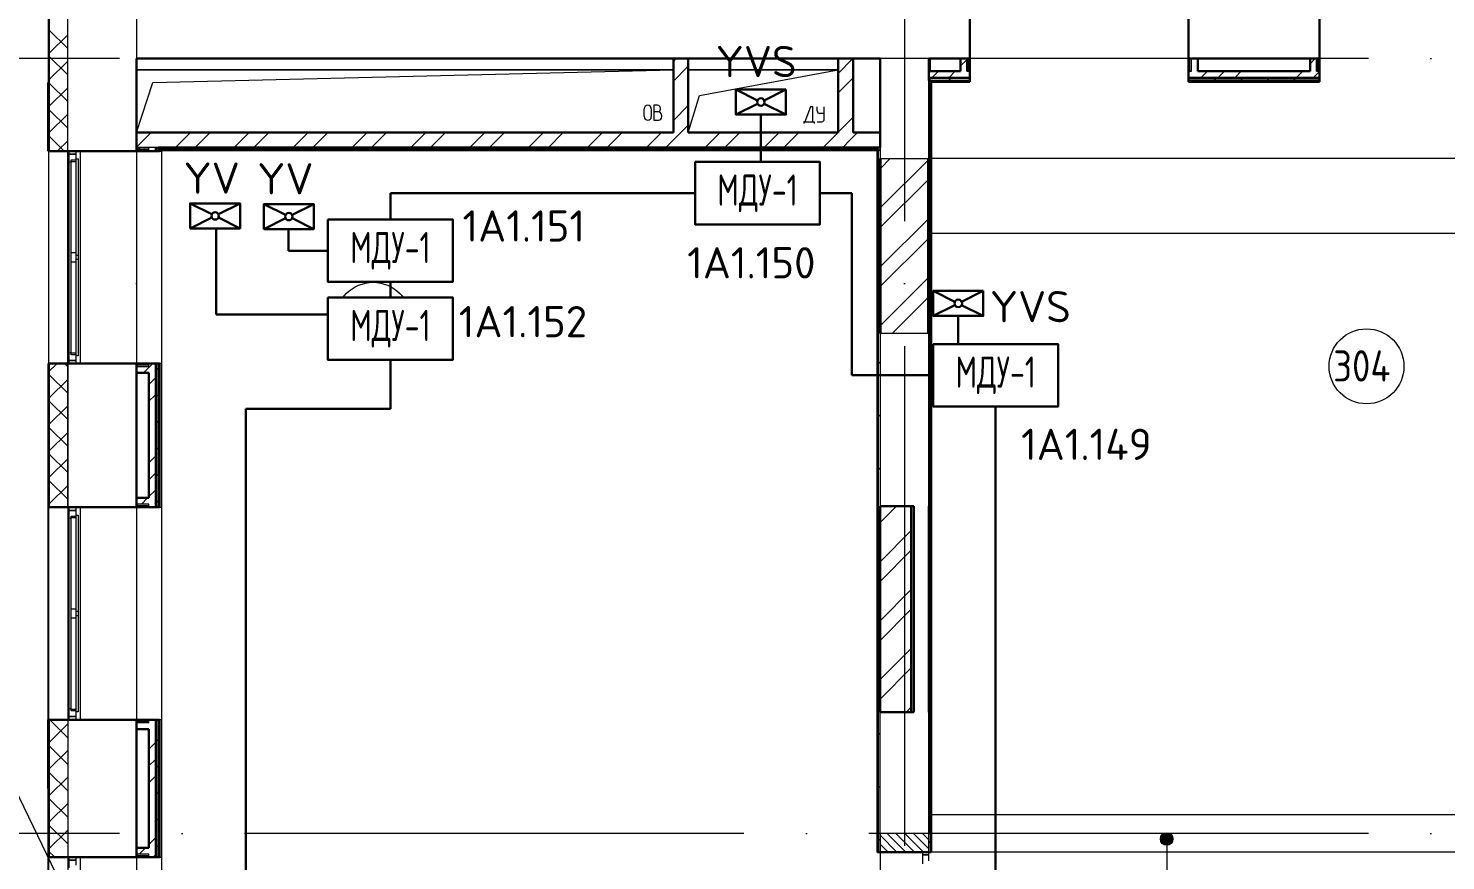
# Model space of a CAD drawing. Header units: millimetres. Extents: x -1073752 to 1436911, y -1379358 to 94781.
# Drawn here: x -1058369 to -1047019, y -1122605 to -1115945 of the extents above; entities that cross this region are included whole.
import ezdxf
from ezdxf.enums import TextEntityAlignment as Align

# ---------------------------------------------------------------- set-up
doc = ezdxf.new("R2010")
doc.units = ezdxf.units.MM
doc.set_wipeout_variables(frame=1)
for name, pattern in [('ADSK_Линия сетки', [25, 20, -2.5, 0, -2.5]), ('ADSK_Сверху', [450, 300, -150]), ('ADSK_Штриховая_ш2 п1_5', [4.5, 3, -1.5])]:
    doc.linetypes.add(name, pattern=pattern)
for name, color, linetype, lineweight in [('_ Окна', 7, 'Continuous', 9), ('RC-Дымоудаление', 1, 'Continuous', 30), ('Аннотация', 7, 'Continuous', 18), ('Двери', 252, 'Continuous', 9), ('лс', 5, 'Continuous', 30), ('Марки помещений', 7, 'Continuous', 20), ('Ограждение', 252, 'Continuous', 9), ('Окна', 7, 'Continuous', 9), ('Оси', 252, 'Continuous', 9), ('Перекрытие', 252, 'Continuous', 18), ('Стены внутренние', 7, 'Continuous', 18), ('Стены наружные', 7, 'Continuous', 18), ('Стены штриховка', 7, 'Continuous', 9)]:
    doc.layers.add(name, color=color, linetype=linetype, lineweight=lineweight)
doc.layers.add('RC-Позиционные_обозначения', color=7, linetype='Continuous')
doc.layers.add('RC-Таблицы', color=7, linetype='Continuous')
doc.layers.add('Линии', color=7, linetype='Continuous', lineweight=9, true_color=0x00a600)
doc.styles.add('GOST Common_2', font='', dxfattribs={"width": 0.9, "height": 250})
doc.styles.add('ISOCPEUR', font='isocpeur.ttf', dxfattribs={"height": 250})
doc.styles.add('RubezhCAD', font='isocpeur.ttf')
doc.styles.get("Standard").update_dxf_attribs({"font": 'arial.ttf'})
doc.styles.get('GOST Common_2').set_extended_font_data('GOST type B')

# ---------------------------------------------------------------- blocks, each defined once
blk = doc.blocks.new('3 этаж')
at = {"layer": 'Аннотация', "lineweight": 9, "true_color": 0x636466}
h = blk.add_hatch(color=251, dxfattribs=at)
edge = h.paths.add_edge_path()
edge.add_arc((252397, -9207), 50, 0, 360)
at = {"color": 251, "lineweight": 18, "true_color": 0x636466}
for p, q in [((248446, -3053), (244146, -3053)), ((244278, -3153), (248446, -3053)), ((249766, -3053), (248566, -3053)), ((248656, -3257), (249766, -3053)), ((244146, -3553), (244278, -3153)), ((248566, -3553), (248656, -3257)), ((248212, -3427), (248212, -3365)), ((248270, -3427), (248270, -3365)), ((248320, -3336), (248290, -3336)), ((248290, -3336), (248290, -3456)), ((248323, -3389), (248290, -3389)), ((248343, -3369), (248343, -3359)), ((249544, -3348), (249500, -3468)), ((249564, -3348), (249544, -3348)), ((249564, -3468), (249564, -3348)), ((249598, -3382), (249598, -3348)), ((249655, -3402), (249618, -3402)), ((249655, -3448), (249655, -3348)), ((248290, -3456), (248327, -3456)), ((248353, -3429), (248353, -3419)), ((249490, -3468), (249490, -3483)), ((249500, -3468), (249490, -3468)), ((249500, -3468), (249564, -3468)), ((249564, -3468), (249574, -3468)), ((249574, -3468), (249574, -3483)), ((249598, -3468), (249635, -3468))]:
    blk.add_line(p, q, dxfattribs=at)
for centre, radius, start, end in [((248241, -3365), 28.7, 0, 180), ((248320, -3359), 23.3, 0, 90), ((248323, -3369), 20, 270, 0), ((248323, -3419), 30, 0, 90), ((249618, -3382), 20, 180, 270), ((248241, -3427), 28.7, 180, 0), ((248327, -3429), 26.7, 270, 0), ((249635, -3448), 20, 270, 0)]:
    blk.add_arc(centre, radius, start, end, dxfattribs=at)
at = {"layer": '_ Окна', "color": 251, "true_color": 0x636466}
for p, q in [((243606, -3703), (243606, -3728)), ((243606, -3728), (243664, -3728)), ((243664, -3728), (243664, -3703)), ((243664, -5378), (243606, -5378)), ((243606, -5378), (243606, -5403)), ((243664, -5403), (243664, -5378)), ((243606, -6553), (243606, -6578)), ((243606, -6578), (243664, -6578)), ((243664, -6578), (243664, -6553)), ((243664, -8228), (243606, -8228)), ((243606, -8228), (243606, -8253)), ((243664, -8253), (243664, -8228)), ((243606, -9353), (243606, -9378)), ((243606, -9378), (243664, -9378)), ((243664, -9378), (243664, -9353))]:
    blk.add_line(p, q, dxfattribs=at)
at = {"layer": '_ Окна', "color": 251, "lineweight": 18, "true_color": 0x636466}
for p, q in [((243664, -3728), (243606, -3728)), ((243606, -3728), (243606, -3788)), ((243664, -3766), (243664, -3728)), ((243606, -3788), (243623, -3792)), ((243623, -3774), (243664, -3774)), ((243623, -3786), (243623, -3774)), ((243623, -5314), (243606, -5319)), ((243606, -5319), (243606, -5378)), ((243623, -5332), (243623, -5320)), ((243664, -5332), (243623, -5332)), ((243606, -5378), (243664, -5378)), ((243664, -5378), (243664, -5340)), ((243664, -6578), (243606, -6578)), ((243606, -6578), (243606, -6638)), ((243664, -6616), (243664, -6578)), ((243606, -6638), (243623, -6642)), ((243623, -6624), (243664, -6624)), ((243623, -6636), (243623, -6624)), ((243623, -8164), (243606, -8169)), ((243606, -8169), (243606, -8228)), ((243623, -8182), (243623, -8170)), ((243606, -8228), (243664, -8228)), ((243664, -8182), (243623, -8182)), ((243664, -8228), (243664, -8190)), ((243664, -9378), (243606, -9378)), ((243606, -9378), (243606, -9438)), ((243664, -9416), (243664, -9378))]:
    blk.add_line(p, q, dxfattribs=at)
at = {"layer": 'Аннотация', "color": 251, "lineweight": 9, "true_color": 0x636466}
blk.add_line((252397, -9207), (252397, -9993), dxfattribs=at)
blk.add_circle((252397, -9207), 50, dxfattribs=at)
at = {"layer": 'Двери', "color": 251, "linetype": 'ADSK_Штриховая_ш2 п1_5', "true_color": 0x636466}
for p, q in [((250101, -9163), (250101, -9313)), ((250491, -9313), (250491, -9163)), ((250101, -9313), (250491, -9313))]:
    blk.add_line(p, q, dxfattribs=at)
at = {"layer": 'Двери', "color": 251, "linetype": 'Continuous', "lineweight": 18, "true_color": 0x636466}
for p, q in [((250101, -9178), (250236, -9313)), ((250157, -9163), (250307, -9313)), ((250228, -9163), (250378, -9313)), ((250299, -9163), (250449, -9313)), ((250369, -9163), (250491, -9285)), ((250440, -9163), (250491, -9214)), ((250101, -9248), (250166, -9313))]:
    blk.add_line(p, q, dxfattribs=at)
at = {"layer": 'Двери', "color": 251, "true_color": 0x636466}
for p, q in [((250491, -9313), (250441, -9313)), ((250441, -9313), (250441, -9333)), ((250441, -9333), (250491, -9333)), ((250491, -9333), (250441, -9333)), ((250441, -9333), (250441, -9405)), ((250491, -9333), (250491, -9313)), ((250491, -9382), (250491, -9333))]:
    blk.add_line(p, q, dxfattribs=at)
at = {"layer": 'Линии', "color": 251, "linetype": 'ADSK_Сверху', "ltscale": 200, "true_color": 0x636466}
for p, q in [((261351, -9013), (250491, -9013)), ((261351, -9313), (250491, -9313))]:
    blk.add_line(p, q, dxfattribs=at)
at = {"layer": 'Марки помещений', "color": 251, "true_color": 0x636466}
for centre in [(246042, -5053), (253997, -5425)]:
    blk.add_circle(centre, 300, dxfattribs=at)
at = {"layer": 'Ограждение', "color": 251, "true_color": 0x636466}
for p, q in [((250506, -3063), (250506, -2963)), ((243696, -3703), (243696, -5403)), ((244146, -3703), (244146, -5403)), ((244331, -3703), (244346, -3703)), ((244346, -3693), (244346, -11398)), ((244346, -3698), (250076, -3698)), ((244346, -3703), (244346, -5403)), ((250081, -3693), (250076, -3698)), ((250076, -3698), (250076, -9313)), ((258211, -3763), (250511, -3763)), ((258211, -4363), (250511, -4363)), ((250516, -9313), (250516, -4363)), ((244346, -5403), (244331, -5403)), ((243696, -6553), (243696, -8253)), ((244146, -6553), (244146, -8253)), ((244331, -6553), (244346, -6553)), ((244346, -6553), (244346, -8253)), ((244346, -8253), (244331, -8253)), ((243696, -9353), (243696, -11053)), ((244146, -9353), (244146, -11053)), ((244331, -9353), (244346, -9353)), ((244346, -9353), (244346, -11053)), ((250081, -9313), (250076, -9313)), ((250516, -9313), (250511, -9313))]:
    blk.add_line(p, q, dxfattribs=at)
at = {"layer": 'Окна', "color": 251, "true_color": 0x636466}
for p, q in [((243606, -3788), (243606, -5319)), ((243623, -4518), (243623, -3786)), ((243623, -3786), (243664, -3786)), ((243664, -4538), (243664, -3766)), ((243664, -3766), (243681, -3766)), ((243681, -3766), (243681, -4538)), ((243623, -4588), (243623, -4518)), ((243664, -4518), (243623, -4518)), ((243664, -4568), (243664, -4538)), ((243681, -4538), (243664, -4538)), ((243681, -4538), (243681, -4568)), ((243623, -5320), (243623, -4588)), ((243623, -4588), (243664, -4588)), ((243664, -5340), (243664, -4568)), ((243664, -4568), (243681, -4568)), ((243681, -4568), (243681, -5340)), ((243664, -5320), (243623, -5320)), ((243681, -5340), (243664, -5340)), ((243606, -6638), (243606, -8169)), ((243623, -7368), (243623, -6636)), ((243623, -6636), (243664, -6636)), ((243664, -7388), (243664, -6616)), ((243664, -6616), (243681, -6616)), ((243681, -6616), (243681, -7388)), ((243623, -7438), (243623, -7368)), ((243664, -7368), (243623, -7368)), ((243623, -8170), (243623, -7438)), ((243623, -7438), (243664, -7438)), ((243664, -7418), (243664, -7388)), ((243681, -7388), (243664, -7388)), ((243664, -8190), (243664, -7418)), ((243664, -7418), (243681, -7418)), ((243681, -7388), (243681, -7418)), ((243681, -7418), (243681, -8190)), ((243664, -8170), (243623, -8170)), ((243681, -8190), (243664, -8190))]:
    blk.add_line(p, q, dxfattribs=at)
at = {"layer": 'Оси', "color": 251, "linetype": 'ADSK_Линия сетки', "ltscale": 200, "true_color": 0x636466}
for p, q in [((244146, -263), (244146, -31390)), ((250296, -263), (250296, -31390)), ((314013, -2963), (237074, -2963)), ((314013, -9163), (237074, -9163))]:
    blk.add_line(p, q, dxfattribs=at)
at = {"layer": 'Перекрытие', "color": 251, "true_color": 0x636466}
for p, q in [((244146, -3053), (248446, -3053)), ((248566, -3053), (249766, -3053))]:
    blk.add_line(p, q, dxfattribs=at)
at = {"layer": 'Стены внутренние', "color": 251, "lineweight": 30, "true_color": 0x636466}
for p, q in [((243444, -2261), (243444, -3703)), ((250821, -2963), (250821, -2413)), ((252571, -2413), (252571, -2963)), ((253621, -2963), (253621, -2413)), ((244146, -3553), (244146, -2963)), ((244146, -2963), (248446, -2963)), ((248566, -2963), (249766, -2963)), ((249886, -2963), (250101, -2963)), ((250101, -2963), (250101, -3553)), ((250491, -2963), (250746, -2963)), ((250491, -3063), (250491, -2963)), ((252646, -2963), (253546, -2963)), ((243444, -3703), (244146, -3703)), ((250101, -3763), (250106, -3763)), ((250486, -3763), (250491, -3763)), ((250106, -5163), (250101, -5163)), ((250491, -5163), (250486, -5163)), ((244146, -5403), (243444, -5403)), ((243444, -5403), (243444, -6553)), ((244146, -6478), (244146, -5478)), ((243444, -6553), (244146, -6553)), ((250101, -6543), (250371, -6543)), ((250371, -6543), (250371, -8193)), ((250491, -8193), (250491, -6543)), ((244146, -8253), (243444, -8253)), ((243444, -8253), (243444, -9353)), ((250371, -8193), (250101, -8193)), ((244146, -9278), (244146, -8328)), ((243444, -9353), (244146, -9353)), ((250101, -9313), (250491, -9313))]:
    blk.add_line(p, q, dxfattribs=at)
at = {"layer": 'Стены внутренние', "color": 251, "true_color": 0x636466}
for p, q in [((243596, -6553), (243596, -2413)), ((250491, -3763), (250491, -3138)), ((243444, -5403), (243444, -3703)), ((250101, -3673), (250101, -3763)), ((250106, -3763), (250486, -3763)), ((250101, -5163), (250101, -6543)), ((250486, -5163), (250106, -5163)), ((250491, -6543), (250491, -5163)), ((243596, -5403), (243596, -18313)), ((243444, -8253), (243444, -6553)), ((250491, -9313), (250491, -8193)), ((243444, -11053), (243444, -9353)), ((250101, -9313), (250101, -9743))]:
    blk.add_line(p, q, dxfattribs=at)
at = {"layer": 'Стены внутренние', "color": 251, "linetype": 'Continuous', "lineweight": 9, "true_color": 0x636466}
for p, q in [((243596, -2882), (243446, -2732)), ((243446, -2922), (243596, -2772)), ((243596, -3094), (243446, -2944)), ((243446, -3134), (243596, -2984)), ((243446, -3112), (243446, -3112)), ((243596, -3306), (243446, -3156)), ((243446, -3346), (243596, -3196)), ((243446, -3315), (243446, -3315)), ((243596, -3519), (243446, -3369)), ((243446, -3558), (243596, -3408)), ((243569, -3703), (243446, -3581)), ((243446, -3620), (243446, -3620)), ((243515, -3701), (243596, -3620)), ((243446, -3687), (243444, -3684)), ((243455, -3703), (243454, -3701)), ((243446, -5467), (243508, -5405)), ((243596, -5428), (243571, -5403)), ((243596, -5640), (243446, -5490)), ((243446, -5680), (243596, -5530)), ((243446, -5550), (243446, -5550)), ((243596, -5852), (243446, -5702)), ((243446, -5892), (243596, -5742)), ((243446, -5855), (243446, -5855)), ((243596, -6064), (243446, -5914)), ((243446, -6104), (243596, -5954)), ((243596, -6276), (243446, -6126)), ((243446, -6316), (243596, -6166)), ((243596, -6488), (243446, -6338)), ((243446, -6528), (243596, -6378)), ((243446, -6465), (243446, -6465)), ((243447, -6551), (243446, -6551)), ((243596, -8398), (243454, -8255)), ((243446, -8437), (243596, -8287)), ((243596, -8610), (243446, -8460)), ((243446, -8649), (243596, -8499)), ((243596, -8822), (243446, -8672)), ((243446, -8700), (243446, -8700)), ((243446, -8862), (243596, -8712)), ((243596, -9034), (243446, -8884)), ((243446, -8903), (243446, -8903)), ((243446, -9074), (243596, -8924)), ((243596, -9246), (243446, -9096)), ((243446, -9286), (243596, -9136)), ((243446, -9208), (243446, -9208)), ((243489, -9351), (243446, -9308)), ((243590, -9353), (243596, -9348))]:
    blk.add_line(p, q, dxfattribs=at)
at = {"layer": 'Стены наружные', "color": 251, "linetype": 'Continuous', "lineweight": 9, "true_color": 0x636466}
for p, q in [((248446, -2987), (248469, -2963)), ((248446, -3144), (248566, -3024)), ((249766, -3081), (249883, -2963)), ((250519, -3113), (250569, -3063)), ((250654, -3113), (250704, -3063)), ((250746, -3022), (250796, -2972)), ((250796, -2996), (250808, -2984)), ((250808, -2984), (250821, -2971)), ((252674, -3113), (252724, -3063)), ((252809, -3113), (252859, -3063)), ((252944, -3113), (252994, -3063)), ((253437, -3113), (253487, -3063)), ((253546, -3005), (253587, -2963)), ((249766, -3238), (249886, -3118)), ((250506, -3145), (250507, -3143)), ((250573, -3148), (250578, -3143)), ((250644, -3148), (250649, -3143)), ((250649, -3143), (250654, -3138)), ((250654, -3138), (250666, -3126)), ((250666, -3126), (250679, -3113)), ((250715, -3148), (250720, -3143)), ((250785, -3148), (250790, -3143)), ((252571, -3131), (252576, -3126)), ((252576, -3126), (252588, -3113)), ((252624, -3148), (252629, -3143)), ((252694, -3148), (252699, -3143)), ((252765, -3148), (252770, -3143)), ((252770, -3143), (252775, -3138)), ((252775, -3138), (252788, -3126)), ((252788, -3126), (252800, -3113)), ((252836, -3148), (252841, -3143)), ((252907, -3148), (252912, -3143)), ((252977, -3148), (252982, -3143)), ((252987, -3138), (253000, -3126)), ((253000, -3126), (253012, -3113)), ((253048, -3148), (253053, -3143)), ((253119, -3148), (253124, -3143)), ((253189, -3148), (253194, -3143)), ((253194, -3143), (253199, -3138)), ((253199, -3138), (253212, -3126)), ((253212, -3126), (253224, -3113)), ((253260, -3148), (253265, -3143)), ((253331, -3148), (253336, -3143)), ((253402, -3148), (253407, -3143)), ((253412, -3138), (253424, -3126)), ((253424, -3126), (253437, -3113)), ((253472, -3148), (253477, -3143)), ((253543, -3148), (253548, -3143)), ((253572, -3113), (253621, -3065)), ((253614, -3148), (253619, -3143)), ((253619, -3143), (253621, -3141)), ((250506, -3216), (250511, -3211)), ((250506, -3286), (250511, -3281)), ((248446, -3458), (248566, -3338)), ((250506, -3357), (250511, -3352)), ((248507, -3553), (248566, -3495)), ((249766, -3552), (249886, -3432)), ((250506, -3428), (250511, -3423)), ((250506, -3499), (250511, -3494)), ((243442, -3544), (243439, -3551)), ((244146, -3672), (244264, -3553)), ((244459, -3673), (244579, -3553)), ((244616, -3673), (244736, -3553)), ((244930, -3673), (245050, -3553)), ((245087, -3673), (245207, -3553)), ((245402, -3673), (245522, -3553)), ((245559, -3673), (245679, -3553)), ((245873, -3673), (245993, -3553)), ((246030, -3673), (246150, -3553)), ((246344, -3673), (246464, -3553)), ((246502, -3673), (246622, -3553)), ((246816, -3673), (246936, -3553)), ((246973, -3673), (247093, -3553)), ((247287, -3673), (247407, -3553)), ((247445, -3673), (247565, -3553)), ((247759, -3673), (247879, -3553)), ((247916, -3673), (248036, -3553)), ((248230, -3673), (248350, -3553)), ((248387, -3673), (248507, -3553)), ((248702, -3673), (248822, -3553)), ((248859, -3673), (248979, -3553)), ((249173, -3673), (249293, -3553)), ((249330, -3673), (249450, -3553)), ((249645, -3673), (249765, -3553)), ((249802, -3673), (249862, -3613)), ((249862, -3613), (249886, -3590)), ((249886, -3590), (249922, -3553)), ((250506, -3569), (250511, -3564)), ((243444, -3684), (243443, -3683)), ((244149, -3703), (244162, -3691)), ((244162, -3691), (244174, -3678)), ((244371, -3693), (244376, -3688)), ((244442, -3693), (244447, -3688)), ((244513, -3693), (244518, -3688)), ((244583, -3693), (244588, -3688)), ((244588, -3688), (244603, -3673)), ((244654, -3693), (244659, -3688)), ((244725, -3693), (244730, -3688)), ((244796, -3693), (244801, -3688)), ((244866, -3693), (244871, -3688)), ((244937, -3693), (244942, -3688)), ((245008, -3693), (245013, -3688)), ((245013, -3688), (245028, -3673)), ((245078, -3693), (245083, -3688)), ((245149, -3693), (245154, -3688)), ((245220, -3693), (245225, -3688)), ((245290, -3693), (245295, -3688)), ((245361, -3693), (245366, -3688)), ((245432, -3693), (245437, -3688)), ((245437, -3688), (245452, -3673)), ((245503, -3693), (245508, -3688)), ((245573, -3693), (245578, -3688)), ((245644, -3693), (245649, -3688)), ((245715, -3693), (245720, -3688)), ((245785, -3693), (245790, -3688)), ((245856, -3693), (245861, -3688)), ((245861, -3688), (245876, -3673)), ((245927, -3693), (245932, -3688)), ((245998, -3693), (246003, -3688)), ((246068, -3693), (246073, -3688)), ((246139, -3693), (246144, -3688)), ((246210, -3693), (246215, -3688)), ((246280, -3693), (246285, -3688)), ((246285, -3688), (246300, -3673)), ((246351, -3693), (246356, -3688)), ((246422, -3693), (246427, -3688)), ((246493, -3693), (246498, -3688)), ((246563, -3693), (246568, -3688)), ((246634, -3693), (246639, -3688)), ((246705, -3693), (246710, -3688)), ((246710, -3688), (246725, -3673)), ((246775, -3693), (246780, -3688)), ((246846, -3693), (246851, -3688)), ((246917, -3693), (246922, -3688)), ((246988, -3693), (246993, -3688)), ((247058, -3693), (247063, -3688)), ((247129, -3693), (247134, -3688)), ((247134, -3688), (247149, -3673)), ((247200, -3693), (247205, -3688)), ((247270, -3693), (247275, -3688)), ((247341, -3693), (247346, -3688)), ((247412, -3693), (247417, -3688)), ((247483, -3693), (247488, -3688)), ((247553, -3693), (247558, -3688)), ((247558, -3688), (247573, -3673)), ((247624, -3693), (247629, -3688)), ((247695, -3693), (247700, -3688)), ((247765, -3693), (247770, -3688)), ((247836, -3693), (247841, -3688)), ((247907, -3693), (247912, -3688)), ((247978, -3693), (247983, -3688)), ((247983, -3688), (247998, -3673)), ((248048, -3693), (248053, -3688)), ((248119, -3693), (248124, -3688)), ((248190, -3693), (248195, -3688)), ((248260, -3693), (248265, -3688)), ((248331, -3693), (248336, -3688)), ((248402, -3693), (248407, -3688)), ((248407, -3688), (248422, -3673)), ((248472, -3693), (248477, -3688)), ((248543, -3693), (248548, -3688)), ((248614, -3693), (248619, -3688)), ((248685, -3693), (248690, -3688)), ((248755, -3693), (248760, -3688)), ((248826, -3693), (248831, -3688)), ((248831, -3688), (248846, -3673)), ((248897, -3693), (248902, -3688)), ((248967, -3693), (248972, -3688)), ((249038, -3693), (249043, -3688)), ((249109, -3693), (249114, -3688)), ((249180, -3693), (249185, -3688)), ((249250, -3693), (249255, -3688)), ((249255, -3688), (249270, -3673)), ((249321, -3693), (249326, -3688)), ((249392, -3693), (249397, -3688)), ((249462, -3693), (249467, -3688)), ((249533, -3693), (249538, -3688)), ((249604, -3693), (249609, -3688)), ((249675, -3693), (249680, -3688)), ((249680, -3688), (249695, -3673)), ((249745, -3693), (249750, -3688)), ((249816, -3693), (249821, -3688)), ((249887, -3693), (249892, -3688)), ((249957, -3693), (249962, -3688)), ((250028, -3693), (250033, -3688)), ((250081, -3711), (250086, -3706)), ((250086, -3706), (250101, -3691)), ((250506, -3640), (250511, -3635)), ((250506, -3711), (250511, -3706)), ((250081, -3782), (250086, -3777)), ((250081, -3853), (250086, -3848)), ((250106, -3841), (250183, -3763)), ((250106, -4155), (250486, -3775)), ((250506, -3781), (250511, -3776)), ((250506, -3852), (250511, -3847)), ((250081, -3924), (250086, -3919)), ((250106, -4312), (250486, -3932)), ((250506, -3923), (250511, -3918)), ((250081, -3994), (250086, -3989)), ((250081, -4065), (250086, -4060)), ((250506, -3994), (250511, -3989)), ((250506, -4064), (250511, -4059)), ((250081, -4136), (250086, -4131)), ((250086, -4131), (250101, -4116)), ((250506, -4135), (250511, -4130)), ((250081, -4206), (250086, -4201)), ((250081, -4277), (250086, -4272)), ((250106, -4627), (250486, -4247)), ((250506, -4206), (250511, -4201)), ((250506, -4276), (250511, -4271)), ((250081, -4348), (250086, -4343)), ((250081, -4419), (250086, -4414)), ((250106, -4784), (250486, -4404)), ((250506, -4347), (250511, -4342)), ((250506, -4418), (250511, -4413)), ((250081, -4489), (250086, -4484)), ((250506, -4489), (250511, -4484)), ((250081, -4560), (250086, -4555)), ((250081, -4631), (250086, -4626)), ((250086, -4555), (250101, -4540)), ((250506, -4559), (250511, -4554)), ((250506, -4630), (250511, -4625)), ((250081, -4701), (250086, -4696)), ((250106, -5098), (250486, -4718)), ((250506, -4701), (250511, -4696)), ((250506, -4771), (250511, -4766)), ((250081, -4772), (250086, -4767)), ((250081, -4843), (250086, -4838)), ((250198, -5163), (250486, -4875)), ((250506, -4842), (250511, -4837)), ((250081, -4914), (250086, -4909)), ((250081, -4984), (250086, -4979)), ((250086, -4979), (250101, -4964)), ((250506, -4913), (250511, -4908)), ((250506, -4984), (250511, -4979)), ((250081, -5055), (250086, -5050)), ((250506, -5054), (250511, -5049)), ((250081, -5126), (250086, -5121)), ((250081, -5196), (250086, -5191)), ((250506, -5125), (250511, -5120)), ((250506, -5196), (250511, -5191)), ((250081, -5267), (250086, -5262)), ((250081, -5338), (250086, -5333)), ((250506, -5266), (250511, -5261)), ((250506, -5337), (250511, -5332)), ((244146, -5404), (244146, -5403)), ((244202, -5478), (244246, -5435)), ((244246, -5435), (244277, -5403)), ((244308, -5453), (244321, -5441)), ((244326, -5436), (244331, -5431)), ((250081, -5409), (250086, -5404)), ((250086, -5404), (250101, -5389)), ((250506, -5408), (250511, -5403)), ((244246, -5570), (244296, -5520)), ((244296, -5466), (244308, -5453)), ((244326, -5507), (244331, -5502)), ((250081, -5479), (250086, -5474)), ((250081, -5550), (250086, -5545)), ((250506, -5479), (250511, -5474)), ((250506, -5549), (250511, -5544)), ((244246, -5705), (244296, -5655)), ((244296, -5678), (244308, -5666)), ((244308, -5666), (244321, -5653)), ((244321, -5653), (244326, -5648)), ((244326, -5577), (244331, -5572)), ((244326, -5648), (244331, -5643)), ((250081, -5621), (250086, -5616)), ((250506, -5620), (250511, -5615)), ((244326, -5719), (244331, -5714)), ((244326, -5790), (244331, -5785)), ((250081, -5691), (250086, -5686)), ((250081, -5762), (250086, -5757)), ((250506, -5691), (250511, -5686)), ((250506, -5761), (250511, -5756)), ((244296, -5890), (244308, -5878)), ((244308, -5878), (244321, -5865)), ((244326, -5860), (244331, -5855)), ((250081, -5833), (250086, -5828)), ((250081, -5904), (250086, -5899)), ((250086, -5828), (250101, -5813)), ((250506, -5832), (250511, -5827)), ((250506, -5903), (250511, -5898)), ((244326, -5931), (244331, -5926)), ((244326, -6002), (244331, -5997)), ((250081, -5974), (250086, -5969)), ((250506, -5973), (250511, -5968)), ((244296, -6102), (244308, -6090)), ((244308, -6090), (244321, -6077)), ((244321, -6077), (244326, -6072)), ((244326, -6072), (244331, -6067)), ((250081, -6045), (250086, -6040)), ((250081, -6116), (250086, -6111)), ((250506, -6044), (250511, -6039)), ((250506, -6115), (250511, -6110)), ((244246, -6198), (244296, -6148)), ((244326, -6143), (244331, -6138)), ((244326, -6214), (244331, -6209)), ((250081, -6186), (250086, -6181)), ((250086, -6252), (250101, -6237)), ((250506, -6186), (250511, -6181)), ((244246, -6333), (244296, -6283)), ((244296, -6315), (244308, -6302)), ((244308, -6302), (244321, -6290)), ((244326, -6285), (244331, -6280)), ((244326, -6355), (244331, -6350)), ((250081, -6257), (250086, -6252)), ((250081, -6328), (250086, -6323)), ((250506, -6256), (250511, -6251)), ((250506, -6327), (250511, -6322)), ((244246, -6468), (244296, -6418)), ((244326, -6426), (244331, -6421)), ((250081, -6398), (250086, -6393)), ((250081, -6469), (250086, -6464)), ((250506, -6398), (250511, -6393)), ((250506, -6468), (250511, -6463)), ((244186, -6528), (244236, -6478)), ((244296, -6527), (244308, -6514)), ((244308, -6514), (244321, -6502)), ((244321, -6502), (244326, -6497)), ((244326, -6497), (244331, -6492)), ((250081, -6540), (250086, -6535)), ((250101, -6675), (250232, -6543)), ((250506, -6539), (250511, -6534)), ((250081, -6611), (250086, -6606)), ((250081, -6681), (250086, -6676)), ((250086, -6676), (250101, -6661)), ((250506, -6610), (250511, -6605)), ((250506, -6681), (250511, -6676)), ((250081, -6752), (250086, -6747)), ((250101, -6989), (250351, -6739)), ((250506, -6751), (250511, -6746)), ((250081, -6823), (250086, -6818)), ((250081, -6893), (250086, -6888)), ((250101, -7146), (250351, -6896)), ((250506, -6822), (250511, -6817)), ((250506, -6893), (250511, -6888)), ((250081, -6964), (250086, -6959)), ((250081, -7035), (250086, -7030)), ((250506, -6963), (250511, -6958)), ((250506, -7034), (250511, -7029)), ((250081, -7106), (250086, -7101)), ((250086, -7101), (250101, -7086)), ((250506, -7105), (250511, -7100)), ((250081, -7176), (250086, -7171)), ((250081, -7247), (250086, -7242)), ((250101, -7461), (250351, -7211)), ((250506, -7176), (250511, -7171)), ((250506, -7246), (250511, -7241)), ((250081, -7318), (250086, -7313)), ((250101, -7618), (250351, -7368)), ((250506, -7317), (250511, -7312)), ((250081, -7388), (250086, -7383)), ((250081, -7459), (250086, -7454)), ((250506, -7388), (250511, -7383)), ((250506, -7458), (250511, -7453)), ((250081, -7530), (250086, -7525)), ((250081, -7601), (250086, -7596)), ((250086, -7525), (250101, -7510)), ((250506, -7529), (250511, -7524)), ((250506, -7600), (250511, -7595)), ((250081, -7671), (250086, -7666)), ((250101, -7932), (250351, -7682)), ((250506, -7671), (250511, -7666)), ((250081, -7742), (250086, -7737)), ((250081, -7813), (250086, -7808)), ((250506, -7741), (250511, -7736)), ((250506, -7812), (250511, -7807)), ((250081, -7883), (250086, -7878)), ((250086, -7949), (250101, -7934)), ((250101, -8089), (250351, -7839)), ((250506, -7883), (250511, -7878)), ((250081, -7954), (250086, -7949)), ((250081, -8025), (250086, -8020)), ((250506, -7953), (250511, -7948)), ((250506, -8024), (250511, -8019)), ((250081, -8096), (250086, -8091)), ((250081, -8166), (250086, -8161)), ((250311, -8193), (250351, -8153)), ((250506, -8095), (250511, -8090)), ((250506, -8166), (250511, -8161)), ((244241, -8278), (244246, -8274)), ((244326, -8264), (244331, -8259)), ((250081, -8237), (250086, -8232)), ((250506, -8236), (250511, -8231)), ((244326, -8335), (244331, -8330)), ((250081, -8308), (250086, -8303)), ((250081, -8378), (250086, -8373)), ((250086, -8373), (250101, -8358)), ((250506, -8307), (250511, -8302)), ((250506, -8378), (250511, -8373)), ((244246, -8488), (244296, -8438)), ((244296, -8436), (244308, -8423)), ((244308, -8423), (244321, -8411)), ((244326, -8406), (244331, -8401)), ((244326, -8477), (244331, -8472)), ((250081, -8449), (250086, -8444)), ((250506, -8448), (250511, -8443)), ((244246, -8623), (244296, -8573)), ((244308, -8635), (244321, -8623)), ((244321, -8623), (244326, -8618)), ((244326, -8547), (244331, -8542)), ((244326, -8618), (244331, -8613)), ((250081, -8520), (250086, -8515)), ((250081, -8591), (250086, -8586)), ((250506, -8519), (250511, -8514)), ((250506, -8590), (250511, -8585)), ((244246, -8758), (244296, -8708)), ((244296, -8648), (244308, -8635)), ((244326, -8689), (244331, -8684)), ((250081, -8661), (250086, -8656)), ((250081, -8732), (250086, -8727)), ((250506, -8660), (250511, -8655)), ((250506, -8731), (250511, -8726)), ((244296, -8860), (244308, -8848)), ((244308, -8848), (244321, -8835)), ((244326, -8759), (244331, -8754)), ((244326, -8830), (244331, -8825)), ((250081, -8803), (250086, -8798)), ((250086, -8798), (250101, -8783)), ((250506, -8802), (250511, -8797)), ((244326, -8901), (244331, -8896)), ((250081, -8873), (250086, -8868)), ((250081, -8944), (250086, -8939)), ((250506, -8873), (250511, -8868)), ((250506, -8943), (250511, -8938)), ((244296, -9072), (244308, -9060)), ((244308, -9060), (244321, -9047)), ((244321, -9047), (244326, -9042)), ((244326, -8972), (244331, -8967)), ((244326, -9042), (244331, -9037)), ((250081, -9015), (250086, -9010)), ((250506, -9014), (250511, -9009)), ((250506, -9085), (250511, -9080)), ((244326, -9113), (244331, -9108)), ((244326, -9184), (244331, -9179)), ((250081, -9085), (250086, -9080)), ((250081, -9156), (250086, -9151)), ((250506, -9155), (250511, -9150)), ((244169, -9328), (244219, -9278)), ((244246, -9252), (244296, -9202)), ((244296, -9284), (244308, -9272)), ((244308, -9272), (244321, -9259)), ((244326, -9254), (244331, -9249)), ((250081, -9227), (250086, -9222)), ((250081, -9298), (250086, -9293)), ((250086, -9222), (250101, -9207)), ((250491, -9241), (250506, -9226)), ((250506, -9226), (250511, -9221)), ((250506, -9297), (250511, -9292)), ((244227, -9353), (244239, -9341)), ((244239, -9341), (244246, -9334)), ((244279, -9353), (244296, -9337)), ((244326, -9325), (244331, -9320))]:
    blk.add_line(p, q, dxfattribs=at)
at = {"layer": 'Стены наружные', "color": 251, "lineweight": 30, "true_color": 0x636466}
for p, q in [((248446, -2963), (248446, -3553)), ((248566, -2963), (248446, -2963)), ((248566, -3553), (248566, -2963)), ((249766, -2963), (249766, -3553)), ((249886, -2963), (249766, -2963)), ((249886, -3553), (249886, -2963)), ((250746, -3063), (250491, -3063)), ((250491, -3063), (250491, -3138)), ((250746, -2963), (250746, -3063)), ((250821, -2963), (250746, -2963)), ((250821, -3148), (250821, -2963)), ((252571, -2963), (252571, -3148)), ((252646, -2963), (252571, -2963)), ((252646, -3063), (252646, -2963)), ((253546, -3063), (252646, -3063)), ((253546, -2963), (253546, -3063)), ((253621, -2963), (253546, -2963)), ((253621, -3148), (253621, -2963)), ((243439, -3153), (243439, -3703)), ((243444, -3153), (243439, -3153)), ((250491, -3138), (250506, -3138)), ((250506, -9163), (250506, -3143)), ((250511, -3148), (250821, -3148)), ((250511, -9313), (250511, -3148)), ((252571, -3148), (253621, -3148)), ((248446, -3553), (244146, -3553)), ((244146, -3553), (244146, -3703)), ((249766, -3553), (248566, -3553)), ((250101, -3553), (249886, -3553)), ((250101, -3673), (250101, -3553)), ((243439, -3703), (243444, -3703)), ((244146, -3703), (244331, -3703)), ((244321, -3673), (250101, -3673)), ((244321, -3673), (244321, -3688)), ((244326, -3688), (250086, -3688)), ((244326, -3693), (244326, -3688)), ((244331, -3693), (250081, -3693)), ((244331, -3703), (244331, -3693)), ((250081, -3693), (250081, -9313)), ((250086, -3688), (250086, -3693)), ((250101, -5163), (250101, -3763)), ((250106, -3763), (250106, -5163)), ((250486, -5163), (250486, -3763)), ((250491, -3763), (250491, -5163)), ((244331, -5403), (244146, -5403)), ((244146, -5403), (244146, -5478)), ((244331, -6553), (244331, -5403)), ((244146, -5478), (244246, -5478)), ((244246, -5478), (244246, -6478)), ((244246, -6478), (244146, -6478)), ((244146, -6478), (244146, -6553)), ((244146, -6553), (244331, -6553)), ((250101, -6543), (250101, -8193)), ((250351, -8193), (250351, -6543)), ((243439, -8253), (243439, -8803)), ((243444, -8253), (243439, -8253)), ((244331, -8253), (244146, -8253)), ((244146, -8253), (244146, -8328)), ((244331, -9353), (244331, -8253)), ((244146, -8328), (244246, -8328)), ((244246, -8328), (244246, -9278)), ((243439, -8803), (243444, -8803)), ((244246, -9278), (244146, -9278)), ((244146, -9278), (244146, -9353)), ((244146, -9353), (244331, -9353)), ((250081, -9313), (250101, -9313)), ((250491, -9313), (250511, -9313))]:
    blk.add_line(p, q, dxfattribs=at)
at = {"layer": 'Стены наружные', "color": 251, "true_color": 0x636466}
for p, q in [((250498, -2978), (250498, -2963)), ((250506, -2978), (250498, -2978)), ((243439, -5978), (243439, -5403)), ((243444, -5403), (243439, -5403)), ((243444, -5978), (243439, -5978)), ((243439, -8253), (243439, -5982)), ((243444, -5982), (243439, -5982)), ((250101, -9313), (250101, -8193)), ((243439, -11603), (243439, -8803)), ((243444, -9353), (243439, -9353))]:
    blk.add_line(p, q, dxfattribs=at)
at = {"layer": 'Стены штриховка', "color": 251, "true_color": 0x636466}
for p, q in [((243446, -2261), (243446, -3701)), ((250796, -3063), (250796, -2963)), ((250796, -3063), (250821, -3063)), ((250808, -3063), (250808, -2963)), ((252571, -3063), (252596, -3063)), ((252583, -3063), (252583, -2963)), ((252596, -3063), (252596, -2963)), ((253596, -3063), (253596, -2963)), ((253596, -3063), (253621, -3063)), ((253608, -3063), (253608, -2963)), ((250821, -3113), (250491, -3113)), ((250821, -3126), (250491, -3126)), ((250506, -3138), (250506, -3143)), ((250506, -3138), (250821, -3138)), ((250506, -3143), (250821, -3143)), ((253621, -3113), (252571, -3113)), ((253621, -3126), (252571, -3126)), ((253621, -3138), (252571, -3138)), ((252571, -3143), (253621, -3143)), ((243446, -3701), (243520, -3701)), ((243520, -3703), (243520, -3701)), ((244321, -3673), (244146, -3673)), ((244246, -3678), (244146, -3678)), ((244246, -3691), (244146, -3691)), ((244246, -3703), (244246, -3678)), ((244296, -3673), (244296, -3703)), ((244308, -3673), (244308, -3703)), ((244321, -3688), (244321, -3703)), ((244326, -3703), (244326, -3693)), ((250086, -3693), (250086, -9313)), ((243446, -5405), (243446, -6551)), ((243520, -5405), (243446, -5405)), ((243520, -5405), (243520, -5403)), ((244246, -5416), (244146, -5416)), ((244246, -5428), (244146, -5428)), ((244246, -5428), (244246, -5403)), ((244296, -5403), (244296, -6553)), ((244308, -5403), (244308, -6553)), ((244321, -5403), (244321, -6553)), ((244326, -6553), (244326, -5403)), ((243446, -6551), (243520, -6551)), ((243520, -6553), (243520, -6551)), ((244246, -6528), (244146, -6528)), ((244246, -6541), (244146, -6541)), ((244246, -6553), (244246, -6528)), ((243446, -8255), (243446, -9351)), ((243520, -8255), (243446, -8255)), ((243520, -8255), (243520, -8253)), ((244246, -8266), (244146, -8266)), ((244246, -8278), (244146, -8278)), ((244246, -8278), (244246, -8253)), ((244296, -8253), (244296, -9353)), ((244308, -8253), (244308, -9353)), ((244321, -8253), (244321, -9353)), ((244326, -9353), (244326, -8253)), ((250491, -9163), (250506, -9163)), ((250506, -9313), (250506, -9163)), ((243446, -9351), (243520, -9351)), ((243520, -9353), (243520, -9351)), ((244246, -9328), (244146, -9328)), ((244246, -9341), (244146, -9341)), ((244246, -9353), (244246, -9328))]:
    blk.add_line(p, q, dxfattribs=at)
at = {"layer": 'Марки помещений', "color": 251, "true_color": 0x636466, "style": 'GOST Common_2', "width": 0.9}
for s, p in [('301', (245807, -5175)), ('304', (253730, -5547))]:
    blk.add_text(s, height=250, dxfattribs=at).set_placement(p)
blk = doc.blocks.new('RC-UGO-MDU-01')
at = {"layer": 'RC-Дымоудаление'}
blk.add_point((0, 0), dxfattribs=at)
blk.add_attdef('PSTN', text='', height=2.5, dxfattribs=at).set_placement((5.82, 2.37), align=Align.BOTTOM_CENTER)
blk.add_wipeout([(5, 2.5), (5, -2.5), (-5, -2.5), (-5, 2.5)]).dxf.layer = 'RC-Дымоудаление'
blk.add_wipeout([(-5, -2.5), (-5, 2.5), (5, 2.5), (5, -2.5)]).dxf.layer = 'RC-Дымоудаление'
blk.add_lwpolyline([(-5, 2.5), (5, 2.5), (5, -2.5), (-5, -2.5), (-5, 2.5)], close=True, dxfattribs=at)
at = {"layer": 'RC-Дымоудаление', "ltscale": 100, "style": 'ISOCPEUR', "width": 0.7}
blk.add_text('МДУ-1', height=2.5, dxfattribs=at).set_placement((0, 0), align=Align.MIDDLE)
blk = doc.blocks.new('A$C73BA6E17')
at = {"color": 5, "lineweight": 30}
for points in [[(0, 200), (400, 200), (400, 0), (0, 0), (0, 200)], [(0, 200), (173, 113)], [(400, 200), (227, 113)], [(173, 87), (0, 0)], [(227, 87), (400, 0)]]:
    blk.add_lwpolyline(points, dxfattribs=at)
blk.add_circle((200, 100), 30, dxfattribs=at)
blk = doc.blocks.new('A$C122646C6')
at = {"color": 1, "lineweight": 30}
for points in [[(0, 200), (400, 200), (400, 0), (0, 0), (0, 200)], [(0, 200), (173, 113)], [(400, 200), (227, 113)], [(173, 87), (0, 0)], [(227, 87), (400, 0)]]:
    blk.add_lwpolyline(points, dxfattribs=at)
blk.add_circle((200, 100), 30, dxfattribs=at)

msp = doc.modelspace()

# ---------------------------------------------------------------- linework, layer by layer
at = {"layer": 'лс', "color": 11}
for p, q in [((-1052502.5, -1116634.9), (-1052502.5, -1117014.7)), ((-1056864.1, -1118235.8), (-1056864.1, -1117545.8)), ((-1056286, -1117724.3), (-1056286, -1117551.3)), ((-1055969.4, -1117724.3), (-1056286, -1117724.3)), ((-1055969.4, -1118235.8), (-1056864.1, -1118235.8)), ((-1050921.9, -1118246.1), (-1050921.9, -1118471.4))]:
    msp.add_line(p, q, dxfattribs=at)
at = {"layer": 'лс', "color": 5}
for p, q in [((-1053029.4, -1117264.4), (-1055469.6, -1117264.4)), ((-1055469.6, -1117474.6), (-1055469.6, -1117264.4)), ((-1052029.8, -1117264.4), (-1051773.2, -1117264.4)), ((-1051773.2, -1118721.2), (-1051773.2, -1117264.4)), ((-1055469.6, -1117974.1), (-1055469.6, -1118098.3)), ((-1055469.6, -1118597.8), (-1055469.6, -1118988.3)), ((-1051122.5, -1118721.2), (-1051773.2, -1118721.2)), ((-1050622.7, -1118970.9), (-1050622.7, -1123008)), ((-1055469.6, -1118988.3), (-1056627, -1118988.3)), ((-1056627, -1125766.5), (-1056627, -1118988.3))]:
    msp.add_line(p, q, dxfattribs=at)
at = {"layer": 'лс', "color": 0, "lineweight": 20}
msp.add_line((-1056665.6, -1125771.6), (-1058545.9, -1121879.7), dxfattribs=at)

# ---------------------------------------------------------------- block references
msp.add_blockref('3 этаж', (-1301649.5, -1113224.3))
at = {"xscale": -1}
for p in [(-1052302.5, -1116634.9), (-1050721.9, -1118246.1)]:
    msp.add_blockref('A$C73BA6E17', p, dxfattribs=at)
at = {"xscale": -1, "rotation": 180}
for p in [(-1057072.9, -1117345.8), (-1056482.8, -1117351.3)]:
    msp.add_blockref('A$C122646C6', p, dxfattribs=at)

# ---------------------------------------------------------------- texts
at = {"layer": 'RC-Таблицы', "linetype": 'Continuous', "lineweight": 40, "char_height": 250, "width": 2400, "attachment_point": 5, "style": 'RubezhCAD'}
for s, insert in [('YVS', (-1052539.9, -1116210.7)), ('YV', (-1056900.4, -1117143.2)), ('YV', (-1056310.3, -1117148.7)), ('YVS', (-1050344.3, -1118171.9))]:
    msp.add_mtext(s, dxfattribs=dict(at, insert=insert))

# ---------------------------------------------------------------- next in the draw order: block references
at = {"layer": 'RC-Дымоудаление', "color": 4, "linetype": 'Continuous', "lineweight": 40, "ltscale": 15}
ref = msp.add_blockref('RC-UGO-MDU-01', (-1052529.6, -1117264.4), dxfattribs=dict(at, xscale=100, yscale=100, zscale=100))
ref.add_attrib('PSTN', '1А1.150', dxfattribs={"layer": 'RC-Позиционные_обозначения', "height": 250, "style": 'RubezhCAD'}).set_placement((-1052578.7, -1118021), align=Align.BOTTOM_CENTER)
ref = msp.add_blockref('RC-UGO-MDU-01', (-1055469.6, -1117724.3), dxfattribs=dict(at, xscale=100, yscale=100, zscale=100))
ref.add_attrib('PSTN', '1А1.151', dxfattribs={"layer": 'RC-Позиционные_обозначения', "height": 250, "style": 'RubezhCAD'}).set_placement((-1054401.1, -1117726.5), align=Align.BOTTOM_CENTER)
ref = msp.add_blockref('RC-UGO-MDU-01', (-1055469.6, -1118348.1), dxfattribs=dict(at, xscale=100, yscale=100, zscale=100))
ref.add_attrib('PSTN', '1А1.152', dxfattribs={"layer": 'RC-Позиционные_обозначения', "height": 250, "style": 'RubezhCAD'}).set_placement((-1054407.7, -1118492), align=Align.BOTTOM_CENTER)
ref = msp.add_blockref('RC-UGO-MDU-01', (-1050622.7, -1118721.2), dxfattribs=dict(at, xscale=100, yscale=100, zscale=100))
ref.add_attrib('PSTN', '1А1.149', dxfattribs={"layer": 'RC-Позиционные_обозначения', "height": 250, "style": 'RubezhCAD'}).set_placement((-1049895.7, -1119473.6), align=Align.BOTTOM_CENTER)

doc.saveas('drawing.dxf')
